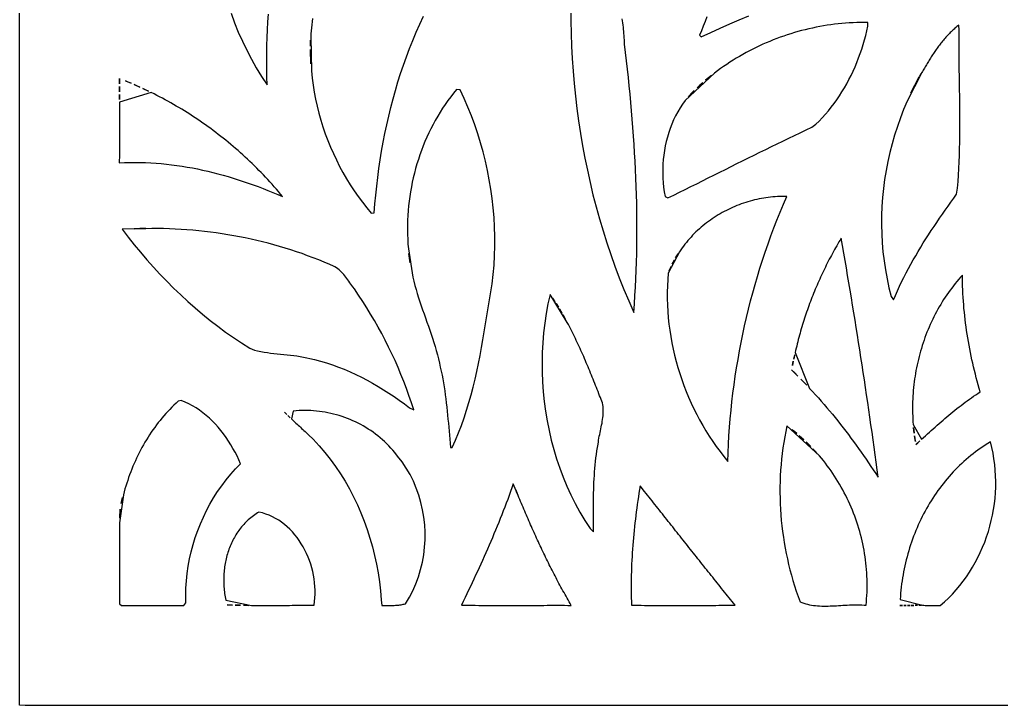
# Model space of a CAD drawing. Header units: metres. Extents: x -71 to 71, y -141 to 141.
# Drawn here: x -70.6 to -0.8, y -141.2 to -92.4 of the extents above; entities that cross this region are included whole.
import ezdxf

# ---------------------------------------------------------------- set-up
doc = ezdxf.new("R2010")
doc.units = ezdxf.units.M
doc.layers.add('HOLE', color=7, linetype='Continuous')
doc.layers.add('OUTER', color=7, linetype='Continuous')

msp = doc.modelspace()

# ---------------------------------------------------------------- linework, layer by layer
at = {"layer": 'HOLE'}
for points in [[(-55.559, -91.983), (-55.315, -92.654), (-55.049, -93.316), (-54.762, -93.969), (-54.452, -94.611), (-54.121, -95.242), (-53.768, -95.861), (-53.393, -96.468), (-52.996, -97.061), (-53.011, -96.503), (-53.02, -95.944), (-53.022, -95.385), (-53.019, -94.826), (-53.009, -94.267), (-52.993, -93.709), (-52.971, -93.15), (-52.942, -92.592), (-52.908, -92.035)], [(-31.405, -91.638), (-31.404, -92.529), (-31.389, -93.421), (-31.358, -94.312), (-31.313, -95.203), (-31.253, -96.093), (-31.177, -96.982), (-31.087, -97.87), (-30.983, -98.755), (-30.863, -99.639), (-30.728, -100.52), (-30.579, -101.399), (-30.415, -102.274), (-30.236, -103.146), (-30.042, -104.015), (-29.834, -104.88), (-29.611, -105.74), (-29.373, -106.596), (-29.12, -107.448), (-28.853, -108.294), (-28.571, -109.134), (-28.274, -109.969), (-27.962, -110.798), (-27.636, -111.621), (-27.296, -112.437), (-26.94, -113.246), (-26.894, -112.65), (-26.854, -112.054), (-26.818, -111.458), (-26.788, -110.861), (-26.762, -110.264), (-26.742, -109.668), (-26.726, -109.07), (-26.715, -108.473), (-26.708, -107.876), (-26.706, -107.279), (-26.708, -106.681), (-26.715, -106.084), (-26.726, -105.487), (-26.74, -104.889), (-26.759, -104.292), (-26.782, -103.695), (-26.808, -103.098), (-26.838, -102.501), (-26.872, -101.904), (-26.909, -101.308), (-26.949, -100.712), (-26.993, -100.115), (-27.039, -99.52), (-27.089, -98.924), (-27.142, -98.329), (-27.198, -97.734), (-27.256, -97.139), (-27.317, -96.545), (-27.381, -95.952), (-27.447, -95.358), (-27.516, -94.765), (-27.586, -94.173), (-27.592, -94.022), (-27.599, -93.871), (-27.608, -93.72), (-27.619, -93.569), (-27.631, -93.419), (-27.645, -93.268), (-27.66, -93.118), (-27.677, -92.968), (-27.696, -92.818), (-27.716, -92.669), (-27.737, -92.52), (-27.76, -92.371)], [(-49.777, -92.362), (-49.804, -92.579), (-49.828, -92.797), (-49.85, -93.015), (-49.869, -93.233), (-49.885, -93.452), (-49.899, -93.671), (-49.856, -96.081), (-49.856, -96.081), (-49.802, -96.59), (-49.734, -97.096), (-49.651, -97.599), (-49.554, -98.1), (-49.444, -98.597), (-49.319, -99.091), (-49.181, -99.58), (-49.029, -100.065), (-48.864, -100.546), (-48.686, -101.021), (-48.495, -101.491), (-48.291, -101.955), (-48.075, -102.413), (-47.846, -102.865), (-47.606, -103.309), (-47.353, -103.746), (-47.089, -104.176), (-46.813, -104.597), (-46.525, -105.01), (-46.226, -105.415), (-45.917, -105.81), (-45.596, -106.196), (-45.382, -106.17), (-45.334, -105.54), (-45.278, -104.91), (-45.212, -104.281), (-45.138, -103.652), (-45.055, -103.025), (-44.962, -102.399), (-44.86, -101.775), (-44.749, -101.153), (-44.629, -100.532), (-44.498, -99.914), (-44.358, -99.299), (-44.208, -98.686), (-44.048, -98.076), (-43.878, -97.469), (-43.698, -96.866), (-43.508, -96.266), (-43.307, -95.67), (-43.096, -95.078), (-42.874, -94.49), (-42.641, -93.907), (-42.397, -93.328), (-42.143, -92.754), (-41.877, -92.186)], [(-21.739, -92.228), (-21.867, -92.56), (-21.998, -92.891), (-22.131, -93.22), (-22.267, -93.549), (-22.136, -93.661), (-21.465, -93.345), (-20.792, -93.037), (-20.116, -92.736), (-19.437, -92.442), (-18.755, -92.155)]]:
    msp.add_lwpolyline(points, dxfattribs=at)
for points in [[(-23.275, -98.187), (-23.464, -98.447), (-23.641, -98.715), (-23.806, -98.991), (-23.959, -99.274), (-24.1, -99.564), (-24.229, -99.861), (-24.347, -100.163), (-24.452, -100.47), (-24.546, -100.781), (-24.628, -101.097), (-24.699, -101.416), (-24.757, -101.738), (-24.804, -102.062), (-24.84, -102.389), (-24.864, -102.716), (-24.876, -103.044), (-24.876, -103.373), (-24.866, -103.701), (-24.843, -104.028), (-24.81, -104.353), (-24.764, -104.677), (-24.708, -104.998), (-24.505, -105.109), (-24.096, -104.907), (-23.687, -104.705), (-23.278, -104.502), (-22.869, -104.3), (-22.461, -104.097), (-22.052, -103.893), (-21.644, -103.69), (-21.236, -103.487), (-20.828, -103.284), (-20.419, -103.08), (-20.011, -102.877), (-19.602, -102.674), (-19.194, -102.472), (-18.785, -102.27), (-18.376, -102.068), (-17.967, -101.867), (-17.558, -101.666), (-17.149, -101.466), (-16.739, -101.266), (-16.329, -101.067), (-15.918, -100.869), (-15.507, -100.672), (-15.096, -100.476), (-14.685, -100.281), (-14.273, -100.086), (-13.997, -99.871), (-13.762, -99.643), (-13.534, -99.407), (-13.313, -99.164), (-13.099, -98.914), (-12.892, -98.657), (-12.692, -98.394), (-12.498, -98.125), (-12.312, -97.849), (-12.133, -97.569), (-11.961, -97.283), (-11.796, -96.992), (-11.638, -96.696), (-11.487, -96.396), (-11.343, -96.093), (-11.207, -95.785), (-11.077, -95.474), (-10.954, -95.161), (-10.838, -94.844), (-10.729, -94.525), (-10.627, -94.204), (-10.532, -93.882), (-10.444, -93.557), (-10.363, -93.232), (-10.29, -92.906), (-10.288, -92.643), (-10.553, -92.64), (-10.818, -92.642), (-11.083, -92.647), (-11.347, -92.657), (-11.611, -92.67), (-11.875, -92.688), (-12.139, -92.71), (-12.402, -92.736), (-12.665, -92.766), (-12.928, -92.8), (-13.19, -92.838), (-13.452, -92.88), (-13.712, -92.926), (-13.973, -92.976), (-14.232, -93.03), (-14.491, -93.087), (-14.748, -93.149), (-15.005, -93.215), (-15.261, -93.284), (-15.516, -93.358), (-15.77, -93.435), (-16.023, -93.516), (-16.275, -93.601), (-16.525, -93.69), (-16.775, -93.782), (-17.023, -93.878), (-17.269, -93.978), (-17.514, -94.082), (-17.758, -94.189), (-18, -94.301), (-18.241, -94.415), (-18.48, -94.534), (-18.717, -94.656), (-18.952, -94.782), (-19.186, -94.911), (-19.418, -95.044), (-19.648, -95.181), (-19.876, -95.321), (-20.102, -95.465), (-20.325, -95.613), (-20.547, -95.763), (-20.767, -95.918), (-20.984, -96.076), (-21.199, -96.237), (-23.275, -98.187)], [(-7.499, -98.23), (-7.75, -98.821), (-7.982, -99.42), (-8.197, -100.027), (-8.394, -100.641), (-8.573, -101.261), (-8.733, -101.887), (-8.874, -102.518), (-8.996, -103.153), (-9.1, -103.791), (-9.184, -104.433), (-9.249, -105.077), (-9.294, -105.722), (-9.32, -106.369), (-9.325, -107.015), (-9.311, -107.662), (-9.276, -108.307), (-9.221, -108.951), (-9.145, -109.592), (-9.049, -110.231), (-8.932, -110.865), (-8.793, -111.496), (-8.633, -112.121), (-8.473, -112.363), (-8.335, -112.036), (-8.192, -111.713), (-8.044, -111.392), (-7.892, -111.074), (-7.735, -110.759), (-7.574, -110.445), (-7.41, -110.135), (-7.242, -109.826), (-7.07, -109.52), (-6.895, -109.216), (-6.716, -108.913), (-6.535, -108.613), (-6.351, -108.315), (-6.164, -108.018), (-5.974, -107.723), (-5.783, -107.43), (-5.589, -107.138), (-5.393, -106.847), (-5.196, -106.558), (-4.997, -106.271), (-4.797, -105.984), (-4.596, -105.699), (-4.393, -105.414), (-4.19, -105.131), (-3.986, -104.848), (-3.912, -104.419), (-3.877, -103.953), (-3.846, -103.487), (-3.821, -103.02), (-3.8, -102.553), (-3.784, -102.085), (-3.771, -101.617), (-3.762, -101.149), (-3.756, -100.681), (-3.753, -100.213), (-3.752, -99.744), (-3.754, -99.275), (-3.757, -98.807), (-3.762, -98.338), (-3.767, -97.869), (-3.774, -97.4), (-3.781, -96.931), (-3.788, -96.462), (-3.794, -95.993), (-3.8, -95.525), (-3.805, -95.056), (-3.808, -94.588), (-3.81, -94.12), (-3.81, -93.652), (-3.807, -93.184), (-3.817, -92.821), (-3.89, -92.876), (-3.961, -92.933), (-4.032, -92.99), (-4.101, -93.049), (-4.17, -93.108), (-4.238, -93.169), (-4.305, -93.23), (-4.371, -93.292), (-4.436, -93.356), (-4.5, -93.42), (-4.564, -93.485), (-4.626, -93.551), (-4.688, -93.618), (-4.749, -93.685), (-4.809, -93.754), (-4.869, -93.823), (-4.928, -93.893), (-4.986, -93.963), (-5.043, -94.034), (-5.1, -94.106), (-5.157, -94.178), (-5.212, -94.251), (-5.267, -94.325), (-5.322, -94.399), (-5.375, -94.474), (-5.429, -94.549), (-5.481, -94.624), (-5.534, -94.701), (-5.586, -94.777), (-5.637, -94.854), (-5.688, -94.931), (-5.738, -95.009), (-5.788, -95.086), (-5.838, -95.165), (-5.887, -95.243), (-5.936, -95.322), (-5.985, -95.401), (-6.033, -95.48), (-6.081, -95.559), (-6.129, -95.638), (-6.177, -95.718), (-6.224, -95.797), (-6.271, -95.877), (-6.318, -95.957), (-6.364, -96.036), (-6.411, -96.116), (-6.457, -96.196), (-7.499, -98.23)], [(-49.91, -93.89), (-49.919, -94.109), (-49.925, -94.328), (-49.91, -93.89)], [(-49.928, -94.548), (-49.919, -95.06), (-49.895, -95.571), (-49.928, -94.548)], [(-6.504, -96.275), (-6.55, -96.355), (-6.596, -96.434), (-6.504, -96.275)], [(-63.493, -96.628), (-63.494, -96.815), (-63.494, -97.002), (-63.493, -96.628)], [(-62.665, -96.963), (-62.871, -96.877), (-63.078, -96.792), (-62.665, -96.963)], [(-22.036, -96.917), (-22.239, -97.096), (-22.439, -97.278), (-22.036, -96.917)], [(-21.412, -96.402), (-21.622, -96.57), (-21.83, -96.742), (-21.412, -96.402)], [(-6.642, -96.513), (-6.945, -97.076), (-7.231, -97.648), (-6.642, -96.513)], [(-63.494, -98.311), (-63.494, -98.498), (-63.494, -98.685), (-63.493, -98.872), (-63.493, -99.059), (-63.493, -99.246), (-63.493, -99.433), (-63.493, -99.62), (-63.493, -99.807), (-63.493, -99.994), (-63.493, -100.181), (-63.493, -100.368), (-63.493, -100.555), (-63.494, -100.743), (-63.495, -100.93), (-63.496, -101.117), (-63.497, -101.304), (-63.498, -101.491), (-63.5, -101.678), (-63.502, -101.865), (-63.504, -102.052), (-63.506, -102.239), (-63.509, -102.425), (-63.512, -102.612), (-63.137, -102.595), (-62.763, -102.584), (-62.389, -102.581), (-62.015, -102.585), (-61.642, -102.595), (-61.27, -102.613), (-60.898, -102.637), (-60.527, -102.667), (-60.156, -102.704), (-59.786, -102.747), (-59.417, -102.796), (-59.049, -102.851), (-58.681, -102.912), (-58.314, -102.979), (-57.949, -103.051), (-57.584, -103.129), (-57.22, -103.212), (-56.857, -103.301), (-56.495, -103.394), (-56.134, -103.492), (-55.774, -103.595), (-55.416, -103.703), (-55.059, -103.815), (-54.703, -103.932), (-54.348, -104.053), (-53.994, -104.178), (-53.642, -104.307), (-53.292, -104.44), (-52.942, -104.577), (-52.594, -104.717), (-52.248, -104.861), (-51.903, -105.008), (-52.049, -104.833), (-52.197, -104.659), (-52.345, -104.486), (-52.495, -104.314), (-52.647, -104.144), (-52.799, -103.975), (-52.953, -103.807), (-53.109, -103.64), (-53.265, -103.475), (-53.423, -103.311), (-53.582, -103.149), (-53.743, -102.987), (-53.904, -102.827), (-54.067, -102.669), (-54.231, -102.512), (-54.397, -102.356), (-54.563, -102.201), (-54.731, -102.048), (-54.9, -101.896), (-55.069, -101.746), (-55.241, -101.597), (-55.413, -101.449), (-55.586, -101.303), (-55.761, -101.158), (-55.936, -101.015), (-56.113, -100.873), (-56.29, -100.733), (-56.469, -100.594), (-56.649, -100.456), (-56.83, -100.32), (-57.011, -100.186), (-57.194, -100.053), (-57.378, -99.921), (-57.563, -99.791), (-57.748, -99.662), (-57.935, -99.535), (-58.122, -99.41), (-58.311, -99.286), (-58.5, -99.163), (-58.691, -99.043), (-58.882, -98.923), (-59.074, -98.806), (-59.267, -98.689), (-59.46, -98.575), (-59.655, -98.462), (-59.85, -98.35), (-60.047, -98.24), (-60.244, -98.132), (-60.441, -98.026), (-60.64, -97.921), (-60.839, -97.818), (-61.039, -97.716), (-61.24, -97.616), (-63.494, -98.311)], [(-63.494, -97.189), (-63.495, -97.376), (-63.495, -97.563), (-63.494, -97.189)], [(-62.05, -97.233), (-62.254, -97.141), (-62.459, -97.051), (-62.05, -97.233)], [(-61.442, -97.518), (-61.644, -97.421), (-61.847, -97.326), (-61.442, -97.518)], [(-42.639, -110.733), (-42.569, -111.031), (-42.493, -111.327), (-42.411, -111.621), (-42.325, -111.914), (-42.234, -112.205), (-42.14, -112.495), (-42.043, -112.784), (-41.944, -113.072), (-41.843, -113.36), (-41.742, -113.647), (-41.64, -113.935), (-41.539, -114.222), (-41.438, -114.51), (-41.34, -114.799), (-41.244, -115.088), (-41.151, -115.378), (-41.062, -115.67), (-40.977, -115.963), (-40.897, -116.258), (-40.823, -116.555), (-40.755, -116.854), (-40.689, -117.14), (-40.625, -117.421), (-40.566, -117.702), (-40.511, -117.984), (-40.461, -118.267), (-40.414, -118.55), (-40.371, -118.834), (-40.332, -119.119), (-40.295, -119.404), (-40.261, -119.69), (-40.229, -119.976), (-40.199, -120.262), (-40.17, -120.549), (-40.143, -120.836), (-40.116, -121.122), (-40.09, -121.409), (-40.064, -121.696), (-40.038, -121.983), (-40.011, -122.27), (-39.983, -122.556), (-39.955, -122.843), (-39.851, -122.861), (-39.613, -122.339), (-39.392, -121.813), (-39.186, -121.281), (-38.994, -120.744), (-38.816, -120.203), (-38.65, -119.657), (-38.496, -119.108), (-38.353, -118.556), (-38.219, -118), (-38.093, -117.442), (-37.976, -116.881), (-37.864, -116.319), (-37.759, -115.755), (-37.658, -115.19), (-37.561, -114.624), (-37.466, -114.057), (-37.373, -113.49), (-37.28, -112.924), (-37.188, -112.358), (-37.094, -111.793), (-36.998, -111.229), (-36.923, -110.556), (-36.867, -109.881), (-36.83, -109.205), (-36.812, -108.529), (-36.812, -107.852), (-36.832, -107.176), (-36.869, -106.5), (-36.926, -105.826), (-37, -105.154), (-37.093, -104.484), (-37.204, -103.818), (-37.332, -103.154), (-37.479, -102.495), (-37.644, -101.841), (-37.826, -101.191), (-38.025, -100.548), (-38.243, -99.91), (-38.477, -99.279), (-38.729, -98.655), (-38.998, -98.039), (-39.283, -97.431), (-39.527, -97.399), (-39.739, -97.657), (-39.944, -97.92), (-40.143, -98.188), (-40.336, -98.461), (-40.522, -98.738), (-40.702, -99.02), (-40.875, -99.306), (-41.042, -99.596), (-41.203, -99.891), (-41.357, -100.189), (-41.504, -100.49), (-41.645, -100.795), (-41.779, -101.104), (-41.906, -101.416), (-42.027, -101.73), (-42.141, -102.047), (-42.249, -102.367), (-42.349, -102.69), (-42.443, -103.015), (-42.53, -103.342), (-42.609, -103.671), (-42.682, -104.001), (-42.748, -104.333), (-42.807, -104.667), (-42.86, -105.002), (-42.904, -105.338), (-42.942, -105.676), (-42.973, -106.013), (-42.997, -106.352), (-43.013, -106.691), (-43.022, -107.03), (-43.024, -107.37), (-43.019, -107.709), (-43.006, -108.048), (-42.987, -108.387), (-42.959, -108.725), (-42.639, -110.733)], [(-22.637, -97.463), (-22.862, -97.694), (-23.075, -97.936), (-22.637, -97.463)], [(-63.495, -97.75), (-63.495, -97.937), (-63.494, -98.124), (-63.495, -97.75)], [(-24.48, -110.461), (-24.518, -110.913), (-24.542, -111.366), (-24.555, -111.819), (-24.555, -112.271), (-24.544, -112.723), (-24.52, -113.175), (-24.485, -113.625), (-24.439, -114.075), (-24.381, -114.523), (-24.312, -114.969), (-24.232, -115.413), (-24.141, -115.855), (-24.039, -116.295), (-23.927, -116.732), (-23.804, -117.165), (-23.671, -117.596), (-23.527, -118.023), (-23.374, -118.447), (-23.211, -118.867), (-23.038, -119.282), (-22.855, -119.693), (-22.663, -120.099), (-22.462, -120.5), (-22.251, -120.896), (-22.032, -121.286), (-21.803, -121.671), (-21.566, -122.05), (-21.321, -122.422), (-21.067, -122.788), (-20.804, -123.148), (-20.534, -123.5), (-20.256, -123.845), (-20.234, -123.236), (-20.206, -122.628), (-20.17, -122.02), (-20.127, -121.413), (-20.077, -120.806), (-20.02, -120.2), (-19.955, -119.596), (-19.883, -118.992), (-19.804, -118.389), (-19.718, -117.787), (-19.625, -117.187), (-19.525, -116.588), (-19.418, -115.99), (-19.304, -115.394), (-19.182, -114.799), (-19.054, -114.206), (-18.919, -113.615), (-18.777, -113.025), (-18.627, -112.438), (-18.471, -111.852), (-18.308, -111.269), (-18.138, -110.687), (-17.962, -110.108), (-17.778, -109.531), (-17.588, -108.956), (-17.39, -108.384), (-17.186, -107.815), (-16.975, -107.248), (-16.758, -106.684), (-16.533, -106.122), (-16.302, -105.564), (-16.064, -105.008), (-16.228, -105.006), (-16.392, -105.007), (-16.556, -105.011), (-16.72, -105.018), (-16.883, -105.028), (-17.047, -105.041), (-17.21, -105.058), (-17.373, -105.077), (-17.536, -105.099), (-17.699, -105.125), (-17.861, -105.153), (-18.022, -105.185), (-18.183, -105.219), (-18.344, -105.256), (-18.504, -105.296), (-18.663, -105.339), (-18.821, -105.385), (-18.979, -105.434), (-19.136, -105.486), (-19.292, -105.54), (-19.447, -105.597), (-19.601, -105.658), (-19.754, -105.72), (-19.906, -105.786), (-20.056, -105.854), (-20.206, -105.925), (-20.354, -105.999), (-20.501, -106.076), (-20.647, -106.155), (-20.791, -106.236), (-20.934, -106.321), (-21.075, -106.408), (-21.215, -106.497), (-21.353, -106.589), (-21.489, -106.684), (-21.624, -106.781), (-21.757, -106.881), (-21.888, -106.983), (-22.017, -107.088), (-22.144, -107.195), (-22.27, -107.305), (-22.393, -107.417), (-22.514, -107.532), (-22.633, -107.648), (-22.75, -107.768), (-22.864, -107.889), (-22.976, -108.013), (-23.086, -108.14), (-23.194, -108.268), (-23.299, -108.399), (-23.401, -108.532), (-23.501, -108.668), (-23.598, -108.805), (-23.693, -108.945), (-24.48, -110.461)], [(-63.298, -107.333), (-62.877, -107.889), (-62.445, -108.437), (-62.003, -108.976), (-61.551, -109.506), (-61.089, -110.026), (-60.617, -110.537), (-60.135, -111.038), (-59.644, -111.528), (-59.143, -112.008), (-58.633, -112.477), (-58.114, -112.934), (-57.586, -113.38), (-57.048, -113.814), (-56.502, -114.235), (-55.948, -114.644), (-55.385, -115.04), (-54.813, -115.422), (-54.234, -115.791), (-53.904, -115.937), (-53.676, -115.99), (-53.446, -116.036), (-53.214, -116.075), (-52.982, -116.109), (-52.749, -116.138), (-52.515, -116.164), (-52.281, -116.188), (-52.047, -116.211), (-51.812, -116.233), (-51.578, -116.256), (-51.343, -116.281), (-51.109, -116.309), (-50.876, -116.341), (-50.644, -116.377), (-50.412, -116.42), (-50.182, -116.47), (-49.953, -116.527), (-49.635, -116.606), (-49.201, -116.716), (-48.772, -116.841), (-48.348, -116.979), (-47.928, -117.131), (-47.513, -117.295), (-47.102, -117.472), (-46.697, -117.66), (-46.295, -117.858), (-45.898, -118.067), (-45.505, -118.285), (-45.116, -118.512), (-44.732, -118.748), (-44.352, -118.99), (-43.975, -119.24), (-43.603, -119.496), (-43.234, -119.757), (-42.869, -120.024), (-42.582, -120.182), (-42.743, -119.67), (-42.914, -119.162), (-43.095, -118.657), (-43.285, -118.156), (-43.484, -117.659), (-43.692, -117.165), (-43.909, -116.676), (-44.134, -116.191), (-44.367, -115.71), (-44.608, -115.233), (-44.857, -114.76), (-45.113, -114.292), (-45.376, -113.828), (-45.646, -113.368), (-45.923, -112.913), (-46.206, -112.463), (-46.496, -112.017), (-46.791, -111.576), (-46.896, -111.432), (-46.968, -111.335), (-47.039, -111.237), (-47.11, -111.138), (-47.181, -111.039), (-47.252, -110.94), (-47.325, -110.841), (-47.398, -110.744), (-47.473, -110.649), (-47.551, -110.556), (-47.63, -110.466), (-47.712, -110.379), (-47.798, -110.296), (-47.887, -110.218), (-47.979, -110.145), (-48.076, -110.078), (-48.178, -110.017), (-48.285, -109.962), (-48.553, -109.844), (-48.941, -109.678), (-49.332, -109.518), (-49.724, -109.364), (-50.118, -109.216), (-50.514, -109.073), (-50.911, -108.936), (-51.31, -108.805), (-51.711, -108.679), (-52.113, -108.559), (-52.516, -108.444), (-52.921, -108.336), (-53.327, -108.232), (-53.735, -108.134), (-54.143, -108.042), (-54.553, -107.955), (-54.963, -107.873), (-55.375, -107.797), (-55.788, -107.726), (-56.201, -107.661), (-56.615, -107.6), (-57.03, -107.545), (-57.446, -107.496), (-57.862, -107.451), (-58.279, -107.412), (-58.696, -107.377), (-59.113, -107.348), (-59.531, -107.324), (-59.949, -107.305), (-60.368, -107.291), (-60.786, -107.282), (-61.205, -107.279), (-63.298, -107.333)], [(-61.624, -107.28), (-62.043, -107.286), (-62.461, -107.296), (-61.624, -107.28)], [(-14.431, -118.652), (-14.224, -118.877), (-14.018, -119.103), (-13.814, -119.331), (-13.612, -119.56), (-13.411, -119.791), (-13.212, -120.024), (-13.015, -120.258), (-12.819, -120.494), (-12.625, -120.731), (-12.433, -120.969), (-12.242, -121.209), (-12.053, -121.451), (-11.865, -121.693), (-11.68, -121.938), (-11.495, -122.183), (-11.313, -122.43), (-11.131, -122.678), (-10.952, -122.928), (-10.774, -123.178), (-10.597, -123.43), (-10.422, -123.684), (-10.249, -123.938), (-10.077, -124.194), (-9.907, -124.451), (-9.738, -124.709), (-9.571, -124.968), (-9.64, -124.435), (-9.71, -123.902), (-9.781, -123.369), (-9.853, -122.837), (-9.926, -122.304), (-9.999, -121.772), (-10.074, -121.239), (-10.149, -120.707), (-10.226, -120.175), (-10.303, -119.643), (-10.381, -119.111), (-10.46, -118.579), (-10.539, -118.048), (-10.62, -117.516), (-10.701, -116.985), (-10.783, -116.454), (-10.865, -115.922), (-10.949, -115.392), (-11.033, -114.861), (-11.118, -114.33), (-11.203, -113.8), (-11.29, -113.269), (-11.377, -112.739), (-11.464, -112.209), (-11.553, -111.679), (-11.642, -111.149), (-11.731, -110.62), (-11.822, -110.09), (-11.912, -109.561), (-12.004, -109.032), (-12.096, -108.503), (-12.189, -107.975), (-12.269, -108.108), (-12.349, -108.242), (-12.428, -108.377), (-12.507, -108.512), (-12.584, -108.648), (-12.661, -108.784), (-12.737, -108.921), (-12.812, -109.058), (-12.886, -109.195), (-12.96, -109.333), (-13.033, -109.472), (-13.105, -109.611), (-13.176, -109.751), (-13.247, -109.89), (-13.317, -110.031), (-13.386, -110.172), (-13.454, -110.313), (-13.521, -110.455), (-13.588, -110.597), (-13.653, -110.739), (-13.718, -110.882), (-13.782, -111.025), (-13.846, -111.169), (-13.908, -111.313), (-13.97, -111.458), (-14.03, -111.603), (-14.09, -111.748), (-14.15, -111.894), (-14.208, -112.04), (-14.266, -112.186), (-14.322, -112.333), (-14.378, -112.48), (-14.433, -112.628), (-14.487, -112.775), (-14.541, -112.924), (-14.593, -113.072), (-14.645, -113.221), (-14.696, -113.37), (-14.746, -113.519), (-14.795, -113.669), (-14.843, -113.819), (-14.89, -113.969), (-14.937, -114.12), (-14.983, -114.271), (-15.027, -114.422), (-15.071, -114.574), (-15.114, -114.725), (-15.157, -114.877), (-15.198, -115.03), (-15.238, -115.182), (-15.278, -115.335), (-15.317, -115.488), (-15.354, -115.641), (-15.391, -115.794), (-15.427, -115.948), (-15.463, -116.102), (-14.431, -118.652)], [(-42.924, -109.062), (-42.882, -109.399), (-42.833, -109.734), (-42.924, -109.062)], [(-24.044, -109.526), (-24.124, -109.677), (-24.202, -109.829), (-24.044, -109.526)], [(-23.785, -109.087), (-23.874, -109.231), (-23.96, -109.378), (-23.785, -109.087)], [(-24.276, -109.984), (-24.347, -110.141), (-24.416, -110.3), (-24.276, -109.984)], [(-6.47, -122.264), (-6.333, -122.14), (-6.196, -122.016), (-6.059, -121.893), (-5.921, -121.769), (-5.783, -121.645), (-5.646, -121.522), (-5.507, -121.399), (-5.369, -121.276), (-5.23, -121.154), (-5.091, -121.032), (-4.951, -120.911), (-4.811, -120.791), (-4.67, -120.671), (-4.529, -120.552), (-4.387, -120.434), (-4.244, -120.317), (-4.101, -120.201), (-3.957, -120.086), (-3.812, -119.972), (-3.666, -119.859), (-3.52, -119.748), (-3.372, -119.637), (-3.224, -119.529), (-3.075, -119.421), (-2.924, -119.315), (-2.773, -119.211), (-2.62, -119.108), (-2.466, -119.007), (-2.312, -118.908), (-2.383, -118.655), (-2.453, -118.401), (-2.521, -118.147), (-2.588, -117.892), (-2.652, -117.637), (-2.715, -117.381), (-2.776, -117.125), (-2.835, -116.868), (-2.892, -116.611), (-2.947, -116.353), (-3, -116.095), (-3.051, -115.837), (-3.099, -115.578), (-3.146, -115.319), (-3.19, -115.059), (-3.232, -114.799), (-3.272, -114.538), (-3.309, -114.278), (-3.345, -114.017), (-3.377, -113.755), (-3.408, -113.493), (-3.435, -113.231), (-3.461, -112.969), (-3.483, -112.706), (-3.504, -112.443), (-3.521, -112.18), (-3.536, -111.916), (-3.548, -111.652), (-3.558, -111.388), (-3.565, -111.124), (-3.568, -110.86), (-3.569, -110.595), (-3.703, -110.743), (-3.834, -110.894), (-3.963, -111.046), (-4.089, -111.201), (-4.213, -111.357), (-4.335, -111.516), (-4.454, -111.677), (-4.57, -111.839), (-4.684, -112.003), (-4.796, -112.17), (-4.905, -112.337), (-5.011, -112.507), (-5.115, -112.678), (-5.217, -112.851), (-5.316, -113.026), (-5.412, -113.202), (-5.506, -113.38), (-5.597, -113.559), (-5.686, -113.739), (-5.772, -113.921), (-5.856, -114.104), (-5.937, -114.289), (-6.015, -114.474), (-6.091, -114.661), (-6.164, -114.85), (-6.234, -115.039), (-6.302, -115.229), (-6.367, -115.421), (-6.43, -115.613), (-6.49, -115.806), (-6.547, -116), (-6.602, -116.195), (-6.654, -116.391), (-6.703, -116.588), (-6.749, -116.785), (-6.793, -116.984), (-6.834, -117.182), (-6.872, -117.382), (-6.908, -117.582), (-6.941, -117.782), (-6.971, -117.983), (-6.998, -118.184), (-7.023, -118.386), (-7.044, -118.588), (-7.063, -118.79), (-7.079, -118.993), (-7.093, -119.196), (-7.103, -119.399), (-7.111, -119.602), (-7.116, -119.805), (-7.118, -120.008), (-7.117, -120.212), (-7.113, -120.415), (-7.107, -120.618), (-7.098, -120.821), (-7.085, -121.024), (-7.07, -121.227), (-6.47, -122.264)], [(-32.889, -111.97), (-33.036, -112.646), (-33.161, -113.328), (-33.264, -114.015), (-33.346, -114.707), (-33.405, -115.401), (-33.443, -116.097), (-33.459, -116.795), (-33.453, -117.494), (-33.425, -118.192), (-33.376, -118.889), (-33.305, -119.584), (-33.212, -120.276), (-33.097, -120.964), (-32.961, -121.648), (-32.803, -122.326), (-32.624, -122.998), (-32.423, -123.662), (-32.2, -124.319), (-31.956, -124.966), (-31.69, -125.604), (-31.403, -126.231), (-31.095, -126.846), (-30.764, -127.449), (-30.413, -128.038), (-30.04, -128.613), (-29.805, -128.851), (-29.805, -128.6), (-29.805, -128.349), (-29.805, -128.098), (-29.805, -127.848), (-29.805, -127.597), (-29.804, -127.346), (-29.803, -127.095), (-29.801, -126.844), (-29.798, -126.594), (-29.794, -126.343), (-29.789, -126.093), (-29.782, -125.842), (-29.773, -125.592), (-29.763, -125.342), (-29.75, -125.092), (-29.736, -124.842), (-29.719, -124.593), (-29.699, -124.343), (-29.676, -124.094), (-29.651, -123.846), (-29.623, -123.597), (-29.591, -123.349), (-29.555, -123.101), (-29.516, -122.853), (-29.473, -122.606), (-29.451, -122.452), (-29.432, -122.321), (-29.41, -122.189), (-29.385, -122.057), (-29.359, -121.925), (-29.331, -121.793), (-29.303, -121.66), (-29.275, -121.527), (-29.246, -121.395), (-29.219, -121.262), (-29.193, -121.129), (-29.17, -120.996), (-29.149, -120.864), (-29.131, -120.732), (-29.116, -120.6), (-29.107, -120.468), (-29.101, -120.336), (-29.102, -120.205), (-29.108, -120.075), (-29.121, -119.945), (-29.141, -119.815), (-29.168, -119.687), (-29.204, -119.558), (-29.248, -119.431), (-29.302, -119.304), (-29.363, -119.174), (-29.42, -119.027), (-29.478, -118.88), (-29.536, -118.734), (-29.594, -118.587), (-29.652, -118.44), (-29.71, -118.293), (-29.769, -118.146), (-29.828, -117.999), (-29.887, -117.852), (-29.946, -117.706), (-30.006, -117.559), (-30.066, -117.413), (-30.126, -117.266), (-30.187, -117.12), (-30.248, -116.974), (-30.309, -116.828), (-30.371, -116.683), (-30.434, -116.537), (-30.496, -116.392), (-30.56, -116.247), (-30.624, -116.103), (-30.688, -115.959), (-30.753, -115.814), (-30.819, -115.671), (-30.885, -115.527), (-30.952, -115.384), (-31.019, -115.242), (-31.088, -115.099), (-31.156, -114.958), (-31.226, -114.816), (-31.296, -114.675), (-31.367, -114.534), (-31.439, -114.394), (-31.512, -114.255), (-31.585, -114.116), (-31.66, -113.977), (-31.735, -113.839), (-32.889, -111.97)], [(-32.538, -112.49), (-32.624, -112.359), (-32.711, -112.229), (-32.538, -112.49)], [(-32.287, -112.888), (-32.369, -112.755), (-32.453, -112.622), (-32.287, -112.888)], [(-32.044, -113.292), (-32.124, -113.157), (-32.205, -113.022), (-32.044, -113.292)], [(-31.811, -113.701), (-31.888, -113.564), (-31.966, -113.428), (-31.811, -113.701)], [(-15.497, -116.256), (-15.53, -116.41), (-15.563, -116.565), (-15.497, -116.256)], [(-15.594, -116.72), (-15.625, -116.874), (-15.655, -117.03), (-15.594, -116.72)], [(-15.711, -117.34), (-15.494, -117.555), (-15.278, -117.771), (-15.711, -117.34)], [(-15.063, -117.989), (-14.851, -118.208), (-14.64, -118.429), (-15.063, -117.989)], [(-63.488, -128.208), (-63.495, -128.528), (-63.499, -128.848), (-63.502, -129.168), (-63.504, -129.488), (-63.504, -129.808), (-63.503, -130.128), (-63.501, -130.448), (-63.499, -130.768), (-63.496, -131.088), (-63.494, -131.409), (-63.491, -131.729), (-63.49, -132.049), (-63.489, -132.369), (-63.489, -132.689), (-63.49, -133.01), (-63.493, -133.33), (-63.498, -133.65), (-63.505, -133.97), (-63.36, -134.077), (-63.138, -134.077), (-62.915, -134.077), (-62.693, -134.078), (-62.471, -134.078), (-62.249, -134.078), (-62.027, -134.078), (-61.805, -134.078), (-61.583, -134.079), (-61.361, -134.079), (-61.139, -134.079), (-60.917, -134.08), (-60.695, -134.08), (-60.473, -134.081), (-60.251, -134.081), (-60.029, -134.082), (-59.808, -134.082), (-59.586, -134.083), (-59.364, -134.083), (-59.142, -134.084), (-58.92, -134.084), (-58.779, -133.909), (-58.786, -133.382), (-58.771, -132.856), (-58.736, -132.331), (-58.681, -131.809), (-58.605, -131.29), (-58.509, -130.774), (-58.394, -130.263), (-58.259, -129.757), (-58.106, -129.257), (-57.933, -128.764), (-57.743, -128.279), (-57.534, -127.802), (-57.307, -127.334), (-57.062, -126.876), (-56.801, -126.428), (-56.522, -125.992), (-56.226, -125.569), (-55.914, -125.158), (-55.586, -124.761), (-55.241, -124.378), (-54.882, -124.01), (-55.006, -123.733), (-55.139, -123.458), (-55.279, -123.186), (-55.427, -122.917), (-55.583, -122.654), (-55.747, -122.395), (-55.918, -122.141), (-56.097, -121.894), (-56.283, -121.653), (-56.477, -121.42), (-56.679, -121.195), (-56.889, -120.978), (-57.106, -120.771), (-57.33, -120.573), (-57.562, -120.386), (-57.802, -120.21), (-58.05, -120.045), (-58.304, -119.892), (-58.567, -119.753), (-58.837, -119.626), (-59.114, -119.514), (-59.313, -119.57), (-59.468, -119.709), (-59.62, -119.85), (-59.77, -119.995), (-59.917, -120.143), (-60.061, -120.293), (-60.202, -120.447), (-60.341, -120.603), (-60.477, -120.762), (-60.61, -120.923), (-60.741, -121.087), (-60.869, -121.253), (-60.994, -121.422), (-61.116, -121.593), (-61.236, -121.766), (-61.352, -121.942), (-61.466, -122.12), (-61.578, -122.299), (-61.686, -122.481), (-61.792, -122.664), (-61.895, -122.85), (-61.995, -123.037), (-62.093, -123.226), (-62.187, -123.416), (-62.279, -123.608), (-62.368, -123.802), (-62.454, -123.996), (-62.538, -124.193), (-62.619, -124.39), (-62.696, -124.589), (-62.772, -124.789), (-62.844, -124.99), (-62.913, -125.191), (-62.98, -125.394), (-63.044, -125.598), (-63.105, -125.802), (-63.163, -126.007), (-63.218, -126.213), (-63.488, -128.208)], [(-51.753, -120.35), (-51.675, -120.429), (-51.596, -120.508), (-51.753, -120.35)], [(-51.517, -120.585), (-51.437, -120.663), (-51.357, -120.74), (-51.517, -120.585)], [(-51.277, -120.816), (-51.196, -120.892), (-51.115, -120.968), (-51.034, -121.044), (-50.953, -121.119), (-50.871, -121.194), (-50.79, -121.27), (-50.708, -121.345), (-50.626, -121.42), (-50.545, -121.495), (-50.463, -121.57), (-50.381, -121.645), (-50.3, -121.72), (-50.219, -121.796), (-50.137, -121.872), (-50.056, -121.948), (-49.735, -122.27), (-49.31, -122.728), (-48.903, -123.203), (-48.514, -123.694), (-48.145, -124.2), (-47.795, -124.72), (-47.463, -125.254), (-47.151, -125.8), (-46.858, -126.358), (-46.585, -126.926), (-46.331, -127.505), (-46.097, -128.093), (-45.883, -128.69), (-45.688, -129.295), (-45.514, -129.906), (-45.359, -130.524), (-45.225, -131.147), (-45.111, -131.774), (-45.018, -132.405), (-44.945, -133.039), (-44.893, -133.676), (-44.843, -134.099), (-44.764, -134.094), (-44.684, -134.091), (-44.604, -134.089), (-44.524, -134.087), (-44.444, -134.086), (-44.363, -134.085), (-44.283, -134.084), (-44.202, -134.083), (-44.122, -134.082), (-44.041, -134.08), (-43.961, -134.077), (-43.881, -134.073), (-43.8, -134.069), (-43.72, -134.063), (-43.641, -134.055), (-43.561, -134.045), (-43.482, -134.034), (-43.403, -134.02), (-43.324, -134.003), (-43.246, -133.985), (-43.168, -133.963), (-42.889, -133.506), (-42.641, -133.033), (-42.425, -132.545), (-42.239, -132.044), (-42.085, -131.532), (-41.961, -131.011), (-41.868, -130.484), (-41.805, -129.951), (-41.773, -129.415), (-41.772, -128.879), (-41.8, -128.343), (-41.859, -127.81), (-41.948, -127.281), (-42.067, -126.76), (-42.215, -126.247), (-42.393, -125.744), (-42.601, -125.255), (-42.838, -124.779), (-43.105, -124.321), (-43.401, -123.88), (-43.726, -123.46), (-43.93, -123.214), (-44.067, -123.05), (-44.207, -122.891), (-44.352, -122.736), (-44.501, -122.586), (-44.653, -122.439), (-44.808, -122.298), (-44.967, -122.16), (-45.129, -122.028), (-45.295, -121.899), (-45.463, -121.775), (-45.634, -121.656), (-45.808, -121.541), (-45.985, -121.431), (-46.164, -121.325), (-46.345, -121.224), (-46.529, -121.128), (-46.715, -121.037), (-46.904, -120.95), (-47.094, -120.868), (-47.286, -120.79), (-47.48, -120.718), (-47.675, -120.65), (-47.872, -120.587), (-48.071, -120.529), (-48.271, -120.476), (-48.472, -120.428), (-48.674, -120.385), (-48.876, -120.346), (-49.08, -120.313), (-49.285, -120.285), (-49.49, -120.262), (-49.695, -120.244), (-49.901, -120.231), (-50.108, -120.224), (-50.314, -120.221), (-50.52, -120.224), (-50.727, -120.232), (-50.933, -120.245), (-51.139, -120.263), (-51.277, -120.816)], [(-16.053, -121.323), (-16.134, -121.713), (-16.208, -122.104), (-16.274, -122.496), (-16.333, -122.889), (-16.385, -123.283), (-16.43, -123.678), (-16.467, -124.073), (-16.497, -124.469), (-16.519, -124.866), (-16.535, -125.263), (-16.544, -125.66), (-16.545, -126.057), (-16.539, -126.454), (-16.526, -126.85), (-16.506, -127.247), (-16.479, -127.643), (-16.445, -128.038), (-16.404, -128.433), (-16.357, -128.827), (-16.302, -129.219), (-16.24, -129.611), (-16.172, -130.002), (-16.096, -130.391), (-16.014, -130.779), (-15.925, -131.166), (-15.829, -131.551), (-15.727, -131.933), (-15.618, -132.314), (-15.502, -132.693), (-15.379, -133.07), (-15.25, -133.445), (-15.114, -133.817), (-14.983, -133.872), (-14.85, -133.92), (-14.715, -133.963), (-14.578, -134), (-14.439, -134.031), (-14.298, -134.057), (-14.156, -134.079), (-14.013, -134.096), (-13.868, -134.109), (-13.722, -134.119), (-13.574, -134.125), (-13.426, -134.127), (-13.277, -134.128), (-13.127, -134.126), (-12.976, -134.121), (-12.825, -134.115), (-12.674, -134.108), (-12.522, -134.1), (-12.37, -134.091), (-12.217, -134.082), (-12.065, -134.072), (-11.913, -134.063), (-11.761, -134.055), (-11.61, -134.048), (-11.459, -134.042), (-11.308, -134.037), (-11.158, -134.035), (-11.009, -134.035), (-10.861, -134.038), (-10.714, -134.043), (-10.568, -134.052), (-10.424, -134.065), (-10.4, -133.835), (-10.381, -133.604), (-10.365, -133.374), (-10.354, -133.143), (-10.347, -132.912), (-10.344, -132.682), (-10.345, -132.451), (-10.349, -132.221), (-10.358, -131.99), (-10.371, -131.761), (-10.387, -131.531), (-10.407, -131.302), (-10.431, -131.073), (-10.459, -130.845), (-10.49, -130.618), (-10.526, -130.391), (-10.565, -130.164), (-10.607, -129.939), (-10.654, -129.714), (-10.703, -129.49), (-10.757, -129.267), (-10.814, -129.045), (-10.874, -128.824), (-10.939, -128.604), (-11.006, -128.385), (-11.077, -128.167), (-11.151, -127.951), (-11.229, -127.736), (-11.31, -127.522), (-11.395, -127.309), (-11.483, -127.098), (-11.574, -126.889), (-11.668, -126.681), (-11.765, -126.475), (-11.866, -126.27), (-11.97, -126.068), (-12.077, -125.867), (-12.187, -125.668), (-12.3, -125.47), (-12.417, -125.275), (-12.536, -125.082), (-12.658, -124.891), (-12.784, -124.702), (-12.912, -124.515), (-13.043, -124.33), (-13.177, -124.148), (-13.314, -123.968), (-13.454, -123.79), (-13.596, -123.615), (-13.742, -123.443), (-16.053, -121.323)], [(-7.052, -121.429), (-7.031, -121.631), (-7.007, -121.833), (-7.052, -121.429)], [(-15.342, -121.868), (-15.516, -121.727), (-15.693, -121.589), (-15.342, -121.868)], [(-14.835, -122.31), (-15.001, -122.16), (-15.17, -122.013), (-14.835, -122.31)], [(-6.98, -122.034), (-6.95, -122.235), (-6.918, -122.435), (-6.98, -122.034)], [(-14.35, -122.779), (-14.509, -122.62), (-14.671, -122.463), (-14.35, -122.779)], [(-6.4, -134.075), (-6.31, -134.075), (-6.22, -134.076), (-6.131, -134.077), (-6.041, -134.078), (-5.951, -134.078), (-5.861, -134.079), (-5.772, -134.081), (-5.682, -134.082), (-5.592, -134.083), (-5.502, -134.085), (-5.413, -134.087), (-5.323, -134.089), (-5.233, -134.091), (-5.143, -134.093), (-4.846, -133.83), (-4.56, -133.556), (-4.284, -133.272), (-4.018, -132.978), (-3.764, -132.674), (-3.521, -132.361), (-3.288, -132.039), (-3.067, -131.709), (-2.858, -131.371), (-2.66, -131.026), (-2.474, -130.674), (-2.3, -130.315), (-2.139, -129.95), (-1.989, -129.58), (-1.852, -129.204), (-1.728, -128.824), (-1.616, -128.439), (-1.517, -128.05), (-1.431, -127.659), (-1.359, -127.264), (-1.3, -126.866), (-1.254, -126.467), (-1.222, -126.066), (-1.204, -125.664), (-1.2, -125.261), (-1.211, -124.858), (-1.235, -124.455), (-1.274, -124.052), (-1.328, -123.651), (-1.397, -123.251), (-1.48, -122.853), (-1.579, -122.458), (-1.763, -122.568), (-1.944, -122.682), (-2.123, -122.798), (-2.299, -122.918), (-2.473, -123.042), (-2.645, -123.168), (-2.815, -123.297), (-2.982, -123.43), (-3.146, -123.565), (-3.308, -123.704), (-3.468, -123.845), (-3.625, -123.989), (-3.78, -124.136), (-3.932, -124.286), (-4.082, -124.438), (-4.229, -124.593), (-4.374, -124.75), (-4.516, -124.91), (-4.655, -125.073), (-4.792, -125.238), (-4.926, -125.405), (-5.058, -125.574), (-5.187, -125.746), (-5.313, -125.92), (-5.437, -126.096), (-5.558, -126.275), (-5.676, -126.455), (-5.792, -126.637), (-5.905, -126.822), (-6.015, -127.008), (-6.122, -127.196), (-6.227, -127.385), (-6.328, -127.577), (-6.427, -127.77), (-6.523, -127.965), (-6.617, -128.161), (-6.707, -128.359), (-6.795, -128.559), (-6.879, -128.759), (-6.961, -128.962), (-7.04, -129.165), (-7.116, -129.37), (-7.189, -129.576), (-7.259, -129.783), (-7.326, -129.991), (-7.39, -130.2), (-7.451, -130.411), (-7.509, -130.622), (-7.564, -130.834), (-7.616, -131.047), (-7.665, -131.261), (-7.71, -131.475), (-7.753, -131.691), (-7.792, -131.907), (-7.829, -132.123), (-7.862, -132.34), (-7.892, -132.557), (-7.919, -132.775), (-7.943, -132.994), (-7.963, -133.212), (-7.98, -133.431), (-7.994, -133.65), (-6.4, -134.075)], [(-6.882, -122.635), (-6.745, -122.512), (-6.608, -122.388), (-6.882, -122.635)], [(-13.89, -123.273), (-14.041, -123.105), (-14.194, -122.941), (-13.89, -123.273)], [(-35.499, -125.441), (-35.597, -125.718), (-35.696, -125.994), (-35.796, -126.27), (-35.898, -126.545), (-36.001, -126.82), (-36.106, -127.094), (-36.212, -127.367), (-36.319, -127.64), (-36.427, -127.913), (-36.537, -128.184), (-36.647, -128.456), (-36.759, -128.727), (-36.872, -128.997), (-36.986, -129.267), (-37.101, -129.536), (-37.217, -129.805), (-37.334, -130.074), (-37.452, -130.342), (-37.57, -130.609), (-37.69, -130.877), (-37.81, -131.143), (-37.932, -131.41), (-38.054, -131.676), (-38.176, -131.942), (-38.3, -132.207), (-38.424, -132.473), (-38.548, -132.737), (-38.673, -133.002), (-38.799, -133.266), (-38.926, -133.53), (-39.052, -133.794), (-39.179, -134.057), (-38.936, -134.063), (-38.692, -134.067), (-38.449, -134.071), (-38.205, -134.075), (-37.961, -134.077), (-37.717, -134.08), (-37.474, -134.082), (-37.23, -134.083), (-36.986, -134.084), (-36.742, -134.085), (-36.498, -134.085), (-36.255, -134.085), (-36.011, -134.085), (-35.767, -134.085), (-35.523, -134.084), (-35.279, -134.083), (-35.035, -134.083), (-34.791, -134.082), (-34.547, -134.08), (-34.303, -134.079), (-34.059, -134.078), (-33.815, -134.077), (-33.571, -134.076), (-33.327, -134.076), (-33.083, -134.075), (-32.839, -134.074), (-32.595, -134.074), (-32.352, -134.074), (-32.108, -134.074), (-31.864, -134.075), (-31.62, -134.076), (-31.376, -134.077), (-31.451, -133.948), (-31.526, -133.819), (-31.601, -133.69), (-31.675, -133.56), (-31.749, -133.43), (-31.822, -133.3), (-31.895, -133.17), (-31.968, -133.039), (-32.04, -132.908), (-32.111, -132.777), (-32.183, -132.646), (-32.253, -132.514), (-32.324, -132.382), (-32.394, -132.25), (-32.463, -132.118), (-32.532, -131.986), (-32.601, -131.853), (-32.669, -131.72), (-32.737, -131.587), (-32.805, -131.454), (-32.872, -131.32), (-32.939, -131.187), (-33.006, -131.053), (-33.072, -130.919), (-33.138, -130.785), (-33.203, -130.65), (-33.268, -130.516), (-33.333, -130.381), (-33.398, -130.246), (-33.462, -130.111), (-33.526, -129.975), (-33.59, -129.84), (-33.653, -129.704), (-33.716, -129.569), (-33.779, -129.433), (-33.841, -129.297), (-33.903, -129.161), (-33.965, -129.024), (-34.027, -128.888), (-34.088, -128.751), (-34.149, -128.614), (-34.21, -128.478), (-34.271, -128.341), (-34.331, -128.203), (-34.392, -128.066), (-34.452, -127.929), (-34.511, -127.791), (-34.571, -127.654), (-34.63, -127.516), (-34.689, -127.378), (-34.748, -127.241), (-34.807, -127.103), (-34.866, -126.964), (-34.924, -126.826), (-34.982, -126.688), (-35.04, -126.55), (-35.098, -126.411), (-35.156, -126.273), (-35.499, -125.441)], [(-26.478, -125.582), (-26.522, -125.845), (-26.564, -126.108), (-26.605, -126.37), (-26.644, -126.634), (-26.682, -126.897), (-26.719, -127.161), (-26.755, -127.425), (-26.789, -127.689), (-26.821, -127.953), (-26.852, -128.217), (-26.881, -128.482), (-26.909, -128.747), (-26.936, -129.012), (-26.96, -129.277), (-26.983, -129.543), (-27.005, -129.808), (-27.024, -130.074), (-27.042, -130.339), (-27.058, -130.605), (-27.073, -130.871), (-27.085, -131.138), (-27.096, -131.404), (-27.105, -131.67), (-27.112, -131.936), (-27.117, -132.203), (-27.12, -132.469), (-27.12, -132.736), (-27.119, -133.003), (-27.116, -133.269), (-27.111, -133.536), (-27.104, -133.803), (-27.094, -134.069), (-26.864, -134.071), (-26.634, -134.073), (-26.404, -134.074), (-26.174, -134.076), (-25.944, -134.077), (-25.714, -134.078), (-25.484, -134.079), (-25.254, -134.08), (-25.024, -134.081), (-24.794, -134.082), (-24.564, -134.082), (-24.334, -134.083), (-24.104, -134.083), (-23.874, -134.083), (-23.644, -134.083), (-23.414, -134.083), (-23.184, -134.083), (-22.954, -134.083), (-22.724, -134.083), (-22.494, -134.082), (-22.264, -134.081), (-22.033, -134.081), (-21.803, -134.08), (-21.573, -134.079), (-21.343, -134.077), (-21.113, -134.076), (-20.883, -134.075), (-20.653, -134.073), (-20.423, -134.071), (-20.193, -134.069), (-19.963, -134.067), (-19.733, -134.065), (-19.84, -133.933), (-19.946, -133.801), (-20.052, -133.67), (-20.158, -133.538), (-20.264, -133.406), (-20.37, -133.273), (-20.476, -133.141), (-20.582, -133.009), (-20.688, -132.877), (-20.793, -132.745), (-20.899, -132.613), (-21.005, -132.481), (-21.111, -132.348), (-21.217, -132.216), (-21.322, -132.084), (-21.428, -131.951), (-21.534, -131.819), (-21.639, -131.687), (-21.745, -131.554), (-21.851, -131.422), (-21.956, -131.289), (-22.062, -131.157), (-22.167, -131.024), (-22.273, -130.892), (-22.378, -130.759), (-22.484, -130.627), (-22.589, -130.494), (-22.694, -130.362), (-22.8, -130.229), (-22.905, -130.096), (-23.011, -129.964), (-23.116, -129.831), (-23.221, -129.699), (-23.326, -129.566), (-23.432, -129.433), (-23.537, -129.301), (-23.642, -129.168), (-23.747, -129.035), (-23.853, -128.902), (-23.958, -128.77), (-24.063, -128.637), (-24.168, -128.504), (-24.273, -128.371), (-24.378, -128.239), (-24.483, -128.106), (-24.589, -127.973), (-24.694, -127.84), (-24.799, -127.707), (-24.904, -127.575), (-25.009, -127.442), (-25.114, -127.309), (-25.219, -127.176), (-25.324, -127.043), (-25.429, -126.911), (-25.534, -126.778), (-25.639, -126.645), (-25.744, -126.512), (-25.849, -126.379), (-25.954, -126.246), (-26.059, -126.114), (-26.164, -125.981), (-26.478, -125.582)], [(-35.213, -126.134), (-35.271, -125.996), (-35.328, -125.857), (-35.213, -126.134)], [(-63.27, -126.419), (-63.32, -126.626), (-63.367, -126.834), (-63.27, -126.419)], [(-63.452, -127.249), (-63.466, -127.569), (-63.478, -127.889), (-63.452, -127.249)], [(-54.111, -134.079), (-53.918, -134.081), (-53.724, -134.082), (-53.531, -134.082), (-53.338, -134.083), (-53.144, -134.083), (-52.951, -134.083), (-52.758, -134.083), (-52.564, -134.082), (-52.371, -134.081), (-52.178, -134.08), (-51.985, -134.079), (-51.791, -134.078), (-51.598, -134.077), (-51.405, -134.076), (-51.211, -134.075), (-51.018, -134.074), (-50.825, -134.073), (-50.632, -134.072), (-50.438, -134.071), (-50.245, -134.07), (-50.052, -134.07), (-49.858, -134.069), (-49.665, -134.069), (-49.628, -133.806), (-49.603, -133.541), (-49.591, -133.275), (-49.59, -133.007), (-49.601, -132.739), (-49.624, -132.47), (-49.658, -132.203), (-49.703, -131.937), (-49.759, -131.672), (-49.825, -131.411), (-49.902, -131.152), (-49.99, -130.896), (-50.087, -130.645), (-50.194, -130.399), (-50.311, -130.158), (-50.438, -129.923), (-50.574, -129.694), (-50.718, -129.473), (-50.872, -129.259), (-51.034, -129.054), (-51.205, -128.857), (-51.384, -128.67), (-51.571, -128.493), (-51.766, -128.326), (-51.968, -128.171), (-52.178, -128.028), (-52.395, -127.896), (-52.62, -127.778), (-52.85, -127.673), (-53.088, -127.583), (-53.332, -127.507), (-53.582, -127.446), (-53.684, -127.507), (-53.783, -127.571), (-53.88, -127.636), (-53.976, -127.704), (-54.069, -127.774), (-54.16, -127.846), (-54.249, -127.92), (-54.336, -127.996), (-54.42, -128.075), (-54.503, -128.155), (-54.583, -128.237), (-54.662, -128.321), (-54.738, -128.407), (-54.812, -128.494), (-54.884, -128.583), (-54.954, -128.674), (-55.022, -128.766), (-55.088, -128.86), (-55.151, -128.956), (-55.213, -129.053), (-55.272, -129.151), (-55.33, -129.251), (-55.385, -129.352), (-55.438, -129.454), (-55.489, -129.558), (-55.538, -129.662), (-55.585, -129.768), (-55.63, -129.875), (-55.673, -129.983), (-55.713, -130.092), (-55.752, -130.202), (-55.788, -130.313), (-55.822, -130.425), (-55.855, -130.537), (-55.885, -130.65), (-55.913, -130.764), (-55.939, -130.879), (-55.962, -130.994), (-55.984, -131.109), (-56.004, -131.226), (-56.021, -131.342), (-56.037, -131.46), (-56.05, -131.577), (-56.062, -131.695), (-56.071, -131.813), (-56.078, -131.931), (-56.083, -132.05), (-56.086, -132.168), (-56.087, -132.287), (-56.086, -132.406), (-56.082, -132.524), (-56.077, -132.643), (-56.07, -132.762), (-56.06, -132.88), (-56.048, -132.998), (-56.035, -133.116), (-56.019, -133.234), (-56.001, -133.351), (-55.981, -133.468), (-55.959, -133.585), (-55.935, -133.701), (-54.111, -134.079)], [(-55.85, -134.046), (-55.657, -134.051), (-55.464, -134.057), (-55.85, -134.046)], [(-55.271, -134.062), (-55.077, -134.066), (-54.884, -134.069), (-55.271, -134.062)], [(-54.691, -134.073), (-54.497, -134.075), (-54.304, -134.077), (-54.691, -134.073)], [(-8.012, -134.089), (-7.923, -134.087), (-7.834, -134.085), (-8.012, -134.089)], [(-7.744, -134.084), (-7.655, -134.082), (-7.565, -134.081), (-7.744, -134.084)], [(-7.475, -134.08), (-7.386, -134.079), (-7.296, -134.078), (-7.475, -134.08)], [(-7.207, -134.077), (-7.117, -134.076), (-7.028, -134.076), (-7.207, -134.077)], [(-6.938, -134.075), (-6.848, -134.075), (-6.759, -134.075), (-6.938, -134.075)], [(-6.669, -134.075), (-6.579, -134.075), (-6.49, -134.075), (-6.669, -134.075)]]:
    msp.add_lwpolyline(points, close=True, dxfattribs=at)
at = {"layer": 'OUTER'}
msp.add_lwpolyline([(0, -141.187), (-8.256, -141.187), (-16.411, -141.187), (-24.364, -141.187), (-32.014, -141.187), (-39.26, -141.187), (-46.001, -141.187), (-52.136, -141.187), (-57.564, -141.187), (-62.185, -141.187), (-65.896, -141.187), (-68.598, -141.187), (-70.189, -141.187), (-70.594, -141.175), (-70.594, -140.729), (-70.594, -139.668), (-70.594, -138.016), (-70.594, -135.799), (-70.594, -133.041), (-70.594, -129.768), (-70.594, -126.006), (-70.594, -121.779), (-70.594, -117.112), (-70.594, -112.032), (-70.594, -106.563), (-70.594, -100.73), (-70.594, -94.559), (-70.594, -88.075)], dxfattribs=at)

doc.saveas('drawing.dxf')
